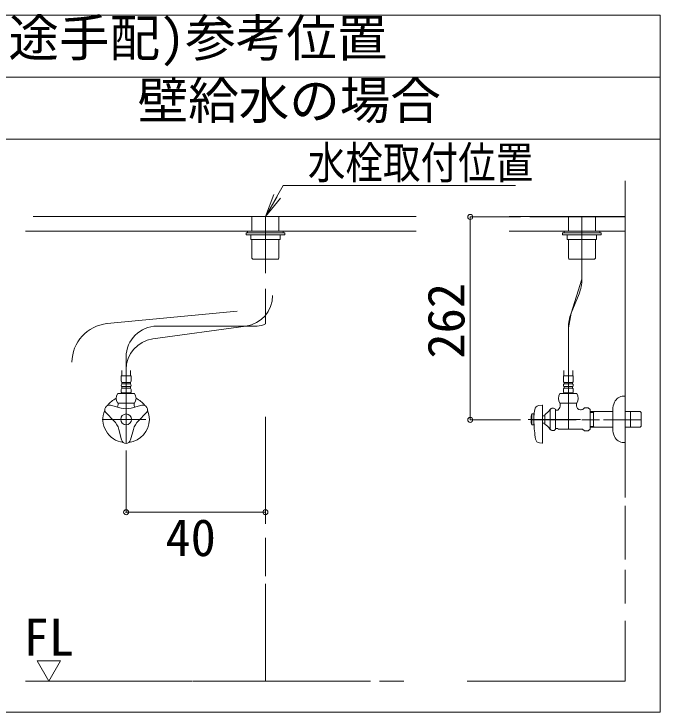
# Model space of a CAD drawing. Units: millimetres at full size, sheet at 1:10; details may follow other scales. Extents: x -2004 to 2004, y -1437 to 1347.
# Drawn here: x -1462 to -951, y -1407 to -854 of the extents above; entities that cross this region are included whole.
import ezdxf
from ezdxf.enums import TextEntityAlignment as Align

# ---------------------------------------------------------------- set-up
doc = ezdxf.new("R2010")
doc.units = ezdxf.units.MM
doc.header["$LTSCALE"] = 10
doc.header["$PDMODE"] = 32
doc.header["$PDSIZE"] = 4
doc.layers.add('2-1_什器図', color=7, linetype='Continuous', lineweight=15)
doc.styles.add('ＭＳ ゴシック', font='')
doc.styles.get('ＭＳ ゴシック').set_extended_font_data('MS Gothic')

msp = doc.modelspace()

# ---------------------------------------------------------------- linework, layer by layer
at = {"layer": '2-1_什器図', "lineweight": 18}
for p, q in [((-1991.76, -855.3), (-950.51, -855.3)), ((-1991.76, -904.3), (-950.51, -904.3))]:
    msp.add_line(p, q, dxfattribs=at)
at = {"layer": '2-1_什器図'}
for p, q in [((-1471.14, -953.3), (-950.51, -953.3)), ((-978.07, -986.38), (-978.07, -1014.94)), ((-978.07, -986.38), (-978.07, -1076.28)), ((-1262.89, -1014.55), (-1248.74, -990.05)), ((-1248.74, -990.05), (-1064.99, -990.05)), ((-1262.89, -1014.55), (-1256.35, -997.11)), ((-1262.89, -1014.55), (-1253.7, -998.64)), ((-1262.89, -1014.55), (-1251.05, -1000.17)), ((-1446.78, -1014.55), (-1143.45, -1014.55)), ((-1143.45, -1014.55), (-1445.82, -1014.55)), ((-1273.61, -1014.55), (-1273.61, -1026.19)), ((-1262.89, -1014.58), (-1262.89, -1059.4)), ((-1252.17, -1026.19), (-1252.17, -1014.55)), ((-1051.81, -1014.94), (-1053.46, -1014.94)), ((-978.07, -1014.94), (-1051.81, -1014.94)), ((-1023.09, -1026.19), (-1023.09, -1014.55)), ((-1012.37, -1064.15), (-1012.37, -1014.55)), ((-1001.66, -1014.55), (-1001.66, -1026.19)), ((-978.07, -1014.94), (-978.07, -1049.72)), ((-1452.76, -1026.19), (-1440.5, -1026.19)), ((-1143.45, -1026.19), (-1445.95, -1026.19)), ((-1276.97, -1026.19), (-1248.8, -1026.19)), ((-1276.97, -1027.41), (-1276.97, -1026.19)), ((-1248.8, -1026.19), (-1248.8, -1027.41)), ((-1069.95, -1026.19), (-1052.1, -1026.19)), ((-978.07, -1026.19), (-1053.47, -1026.19)), ((-1053.14, -1026.19), (-978.07, -1026.19)), ((-1026.46, -1026.19), (-1026.46, -1027.41)), ((-998.29, -1026.19), (-1026.46, -1026.19)), ((-998.29, -1027.41), (-998.29, -1026.19)), ((-1278.2, -1027.41), (-1278.2, -1028.94)), ((-1247.57, -1027.41), (-1278.2, -1027.41)), ((-1278.2, -1028.94), (-1247.57, -1028.94)), ((-1248.8, -1027.41), (-1276.97, -1027.41)), ((-1251.25, -1028.94), (-1274.52, -1028.94)), ((-1274.52, -1028.94), (-1274.52, -1032.62)), ((-1274.52, -1032.62), (-1251.25, -1032.62)), ((-1273.61, -1032.62), (-1273.61, -1047.56)), ((-1252.17, -1047.56), (-1252.17, -1032.62)), ((-1251.25, -1032.62), (-1251.25, -1028.94)), ((-1247.57, -1028.94), (-1247.57, -1027.41)), ((-1247.57, -1028.33), (-1247.57, -1028.94)), ((-1027.69, -1028.94), (-1027.69, -1027.41)), ((-1027.69, -1027.41), (-997.06, -1027.41)), ((-1027.69, -1028.33), (-1027.69, -1028.94)), ((-997.06, -1028.94), (-1027.69, -1028.94)), ((-1026.46, -1027.41), (-998.29, -1027.41)), ((-1024.01, -1028.94), (-1000.74, -1028.94)), ((-1024.01, -1032.62), (-1024.01, -1028.94)), ((-1000.74, -1032.62), (-1024.01, -1032.62)), ((-1023.09, -1047.56), (-1023.09, -1032.62)), ((-1001.66, -1032.62), (-1001.66, -1047.56)), ((-1000.74, -1028.94), (-1000.74, -1032.62)), ((-997.06, -1027.41), (-997.06, -1028.94)), ((-1273.15, -1048.02), (-1273.61, -1047.56)), ((-1272.99, -1048.18), (-1273.15, -1048.02)), ((-1272.99, -1048.18), (-1253.33, -1048.18)), ((-1253.33, -1048.18), (-1252.78, -1048.18)), ((-1252.63, -1048.02), (-1252.78, -1048.18)), ((-1252.17, -1047.56), (-1252.63, -1048.02)), ((-1023.09, -1047.56), (-1022.63, -1048.02)), ((-1022.63, -1048.02), (-1022.48, -1048.18)), ((-1021.93, -1048.18), (-1022.48, -1048.18)), ((-1002.27, -1048.18), (-1021.93, -1048.18)), ((-1002.27, -1048.18), (-1002.12, -1048.02)), ((-1002.12, -1048.02), (-1001.66, -1047.56)), ((-978.07, -1069.45), (-978.07, -1093.22)), ((-1262.89, -1071.8), (-1262.89, -1099.33)), ((-1014.6, -1075.61), (-1020.86, -1091.12)), ((-978.07, -1087.24), (-978.07, -1110.48)), ((-1388.29, -1099.32), (-1285.22, -1089.5)), ((-1351.98, -1111.39), (-1278.34, -1101.23)), ((-1348.64, -1101.23), (-1278.34, -1101.23)), ((-1269.44, -1101.23), (-1278.34, -1101.23)), ((-1023.08, -1102.58), (-1023.08, -1182.68)), ((-978.07, -1100.85), (-978.07, -1229.83)), ((-1373.14, -1125.73), (-1373.14, -1135.66)), ((-978.07, -1123.43), (-978.07, -1236.77)), ((-1376.65, -1136.31), (-1376.65, -1140.54)), ((-1373.14, -1135.66), (-1373.14, -1194.01)), ((-1373.14, -1135.66), (-1373.14, -1194.01)), ((-1369.61, -1140.54), (-1369.61, -1136.31)), ((-1026.61, -1140.54), (-1026.61, -1136.31)), ((-1019.57, -1136.31), (-1019.57, -1140.54)), ((-1369.22, -1140.54), (-1377.06, -1140.54)), ((-1377.06, -1140.54), (-1377.06, -1144.68)), ((-1369.22, -1144.68), (-1369.22, -1140.54)), ((-1027, -1140.54), (-1019.16, -1140.54)), ((-1027, -1144.68), (-1027, -1140.54)), ((-1019.16, -1140.54), (-1019.16, -1144.68)), ((-1376.51, -1145.75), (-1369.77, -1145.75)), ((-1376.51, -1146.97), (-1376.51, -1145.75)), ((-1369.77, -1146.97), (-1376.51, -1146.97)), ((-1369.77, -1145.75), (-1369.77, -1146.97)), ((-1019.71, -1145.75), (-1026.45, -1145.75)), ((-1026.45, -1145.75), (-1026.45, -1146.97)), ((-1026.45, -1146.97), (-1019.71, -1146.97)), ((-1019.71, -1146.97), (-1019.71, -1145.75)), ((-1377.06, -1151.41), (-1377.06, -1153.4)), ((-1376.51, -1149.12), (-1369.77, -1149.12)), ((-1376.51, -1150.34), (-1376.51, -1149.12)), ((-1369.77, -1150.34), (-1376.51, -1150.34)), ((-1376.44, -1154.02), (-1369.83, -1154.02)), ((-1369.77, -1149.12), (-1369.77, -1150.34)), ((-1369.22, -1153.4), (-1369.22, -1151.41)), ((-1027, -1153.4), (-1027, -1151.41)), ((-1019.71, -1149.12), (-1026.45, -1149.12)), ((-1026.45, -1149.12), (-1026.45, -1150.34)), ((-1026.45, -1150.34), (-1019.71, -1150.34)), ((-1019.78, -1154.02), (-1026.39, -1154.02)), ((-1019.71, -1150.34), (-1019.71, -1149.12)), ((-1019.16, -1151.41), (-1019.16, -1153.4)), ((-1379.8, -1154.63), (-1366.48, -1154.63)), ((-1016.42, -1154.63), (-1029.74, -1154.63)), ((-978.07, -1156.65), (-979.3, -1156.65)), ((-978.07, -1156.65), (-978.07, -1193.22)), ((-1385.45, -1163.82), (-1377.1, -1166.06)), ((-1366.48, -1162.16), (-1379.8, -1162.16)), ((-1379.57, -1162.16), (-1379.57, -1163.4)), ((-1379.57, -1162.16), (-1378.86, -1162.16)), ((-1378.86, -1162.16), (-1367.42, -1162.16)), ((-1360.83, -1163.82), (-1369.17, -1166.06)), ((-1367.42, -1162.16), (-1366.71, -1162.16)), ((-1366.71, -1162.16), (-1366.71, -1163.4)), ((-1366.71, -1163.4), (-1366.71, -1164.31)), ((-1046.64, -1164.12), (-1043.95, -1163.74)), ((-1043.6, -1164.05), (-1043.6, -1193.66)), ((-1029.74, -1162.16), (-1016.42, -1162.16)), ((-1029.51, -1162.16), (-1028.8, -1162.16)), ((-1029.51, -1162.16), (-1029.51, -1163.4)), ((-1028.8, -1162.16), (-1017.36, -1162.16)), ((-1017.36, -1162.16), (-1016.65, -1162.16)), ((-1389, -1169.97), (-1382.89, -1176.08)), ((-1357.28, -1169.97), (-1363.39, -1176.08)), ((-1037.52, -1169.71), (-1037.52, -1167.01)), ((-1037.52, -1169.71), (-1037.52, -1180.34)), ((-1033.19, -1183.03), (-1033.19, -1167.02)), ((-1031.41, -1167.68), (-1031.1, -1167.37)), ((-1013.59, -1167.37), (-1013.03, -1167.37)), ((-1010.22, -1165.83), (-1010.86, -1166.47)), ((-1007.32, -1165.83), (-1010.22, -1165.83)), ((-1007.32, -1165.83), (-1005.93, -1167.22)), ((-1005.93, -1182.83), (-1005.93, -1167.22)), ((-1005.93, -1168.82), (-1002.87, -1168.75)), ((-1005.93, -1169.54), (-1003.18, -1169.47)), ((-1001.88, -1168.72), (-1003.18, -1169.46)), ((-1003.18, -1168.75), (-1003.18, -1181.3)), ((-1002.87, -1168.75), (-1001.58, -1168.72)), ((-987.87, -1167.55), (-987.87, -1182.5)), ((-978.07, -1168.72), (-975.37, -1168.72)), ((-975.37, -1168.72), (-974.08, -1168.75)), ((-974.08, -1168.75), (-966.22, -1168.92)), ((-973.78, -1169.46), (-973.78, -1168.75)), ((-973.78, -1181.3), (-973.78, -1169.46)), ((-966.22, -1168.92), (-965.51, -1169.67)), ((-965.51, -1169.67), (-965.51, -1169.67)), ((-965.51, -1169.97), (-965.51, -1169.67)), ((-965.51, -1180.08), (-965.51, -1169.97)), ((-1392.13, -1175.03), (-1387.66, -1175.03)), ((-1391.51, -1175.03), (-1357.63, -1175.03)), ((-1262.89, -1173.02), (-1262.89, -1257.71)), ((-1013.44, -1175.03), (-1054.88, -1175.03)), ((-1052.05, -1170.74), (-1052.26, -1171.5)), ((-1052.05, -1170.74), (-1050.34, -1170.74)), ((-1052.05, -1170.74), (-1052.05, -1179.31)), ((-1017.01, -1175.38), (-1052.05, -1175.38)), ((-1050.34, -1179.31), (-1050.34, -1170.74)), ((-1043.6, -1172.12), (-1041.76, -1172.12)), ((-1041.76, -1171.35), (-1041.76, -1178.7)), ((-998.5, -1175.38), (-1012.45, -1175.38)), ((-965.51, -1175.38), (-995.18, -1175.38)), ((-1041.76, -1177.93), (-1043.6, -1177.93)), ((-1003.18, -1180.58), (-1005.93, -1180.51)), ((-1002.87, -1181.3), (-1005.93, -1181.23)), ((-1003.18, -1180.59), (-1001.88, -1181.33)), ((-1001.58, -1181.33), (-1002.87, -1181.3)), ((-988.48, -1181.33), (-1001.58, -1181.33)), ((-987.87, -1181.33), (-988.48, -1181.33)), ((-975.37, -1181.33), (-978.07, -1181.33)), ((-974.08, -1181.3), (-975.37, -1181.33)), ((-966.22, -1181.13), (-974.08, -1181.3)), ((-965.51, -1180.38), (-966.22, -1181.13)), ((-965.51, -1180.38), (-965.51, -1180.08)), ((-965.51, -1180.38), (-965.51, -1180.38)), ((-1376.69, -1191.29), (-1378.92, -1182.94)), ((-1369.59, -1191.29), (-1367.35, -1182.94)), ((-1033.19, -1182.38), (-1032.27, -1182.38)), ((-1032.27, -1182.38), (-1031.41, -1182.38)), ((-1031.41, -1182.38), (-1031.1, -1182.68)), ((-1031.1, -1182.68), (-1013.03, -1182.68)), ((-1010.22, -1184.22), (-1010.86, -1183.58)), ((-1045.92, -1193.69), (-1043.95, -1193.96)), ((-1262.89, -1215.71), (-1262.89, -1254.27)), ((-978.07, -1243.44), (-978.07, -1285.87)), ((-1262.89, -1268.73), (-1262.89, -1299.06)), ((-978.07, -1294.15), (-978.07, -1320.68)), ((-1262.89, -1305.04), (-1262.89, -1382.05)), ((-978.07, -1334.45), (-978.07, -1382.05)), ((-1443.57, -1366.14), (-1425.2, -1366.14)), ((-1434.39, -1382.05), (-1443.57, -1366.14)), ((-1425.2, -1366.14), (-1434.39, -1382.05)), ((-1452.76, -1382.05), (-1350.78, -1382.05)), ((-1434.39, -1382.05), (-1362.25, -1382.05)), ((-1350.78, -1382.05), (-1320.65, -1382.05)), ((-1347.91, -1382.05), (-1334.52, -1382.05)), ((-1320.17, -1382.05), (-1182.61, -1382.05)), ((-1307.26, -1382.05), (-1179.66, -1382.05)), ((-1172.71, -1382.05), (-1153.44, -1382.05)), ((-1103.24, -1382.05), (-978.07, -1382.05)), ((-1069.95, -1382.05), (-978.07, -1382.05))]:
    msp.add_line(p, q, dxfattribs=at)
at = {"layer": '2-1_什器図', "color": 4, "lineweight": 9}
for p, q in [((-1100.7, -1014.94), (-1100.7, -1175.38)), ((-1100.7, -1014.94), (-1061.03, -1014.94)), ((-1100.7, -1175.38), (-1061.03, -1175.38)), ((-1373.14, -1248.47), (-1373.14, -1199.72)), ((-1262.89, -1248.47), (-1262.89, -1199.72)), ((-1373.14, -1248.47), (-1262.89, -1248.47))]:
    msp.add_line(p, q, dxfattribs=at)
at = {"layer": '2-1_什器図', "lineweight": 18}
msp.add_lwpolyline([(-950.51, -855.3), (-950.51, -1406.55), (-1471.14, -1406.55)], dxfattribs=at)
at = {"layer": '2-1_什器図'}
for points in [[(-1069.95, -1014.55), (-1052.14, -1014.55), (-978.07, -1014.55)], [(-1023.08, -1182.68), (-1023.08, -1102.58), (-1020.86, -1091.12), (-1012.37, -1064.15), (-1012.37, -1014.55)], [(-1252.78, -1048.18), (-1252.84, -1048.18), (-1264.11, -1048.18)], [(-1022.48, -1048.18), (-1022.42, -1048.18), (-1011.15, -1048.18)], [(-1376.51, -1154.02), (-1376.81, -1154.32), (-1376.81, -1154.63)], [(-1369.46, -1154.63), (-1369.46, -1154.32), (-1369.77, -1154.02)], [(-1026.76, -1154.63), (-1026.76, -1154.32), (-1026.45, -1154.02)], [(-1019.71, -1154.02), (-1019.41, -1154.32), (-1019.41, -1154.63)], [(-1016.65, -1162.16), (-1016.65, -1163.4), (-1016.65, -1164.31)], [(-1031.41, -1167.68), (-1032.27, -1167.68), (-1033.19, -1167.68)], [(-1001.58, -1168.72), (-988.48, -1168.72), (-987.87, -1168.72)], [(-1050.34, -1179.31), (-1052.05, -1179.31), (-1052.22, -1178.7)], [(-1037.52, -1180.34), (-1037.52, -1182.68), (-1037.52, -1182.89)], [(-1005.93, -1182.83), (-1007.32, -1184.22), (-1010.22, -1184.22)], [(-979.3, -1193.4), (-978.07, -1193.4), (-978.07, -1193.22)]]:
    msp.add_lwpolyline(points, dxfattribs=at)
msp.add_circle((-1373.14, -1175.03), 4.29, dxfattribs=at)
for centre, radius, start, end in [((-1043, -1064.15), 30.62, 338.0274, 0), ((-1281.69, -1076.96), 24.5, 277.85, 0), ((-992.46, -1102.58), 30.62, 158.0274, 180), ((-1385.39, -1129.81), 30.62, 95.4458, 180), ((-1348.64, -1125.73), 24.5, 90, 180), ((-1269.44, -1088.98), 12.25, 270, 302.324), ((-1348.64, -1135.66), 24.5, 97.85, 180), ((-1375.74, -1144.68), 1.32, 180, 234.4322), ((-1375.74, -1148.04), 1.32, 125.5678, 234.4322), ((-1370.54, -1144.68), 1.32, 305.5678, 0), ((-1370.54, -1148.04), 1.32, 305.5678, 54.4322), ((-1025.69, -1144.68), 1.32, 180, 234.4322), ((-1025.69, -1148.04), 1.32, 125.5678, 234.4322), ((-1020.48, -1144.68), 1.32, 305.5678, 0), ((-1020.48, -1148.04), 1.32, 305.5678, 54.4322), ((-1375.74, -1151.41), 1.32, 125.5678, 180), ((-1376.44, -1153.4), 0.613, 180, 270), ((-1369.83, -1153.4), 0.613, 270, 0), ((-1370.54, -1151.41), 1.32, 0, 54.4322), ((-1025.69, -1151.41), 1.32, 125.5678, 180), ((-1026.39, -1153.4), 0.613, 180, 270), ((-1019.78, -1153.4), 0.613, 270, 0), ((-1020.48, -1151.41), 1.32, 0, 54.4322), ((-1373.14, -1175.03), 18.38, 115.1507, 143.0569), ((-1374.21, -1158.4), 6.74, 146.007, 213.993), ((-1372.07, -1158.4), 6.74, 326.007, 33.993), ((-1373.14, -1175.03), 18.38, 36.9431, 64.8493), ((-1024.15, -1158.4), 6.74, 146.007, 213.993), ((-1022.01, -1158.4), 6.74, 326.007, 33.993), ((-979.3, -1164.61), 7.96, 90, 156.4435), ((-1386.4, -1167.37), 3.67, 75, 225), ((-1385.34, -1163.4), 5.77, 340.6411, 0), ((-1363.64, -1164.31), 3.06, 180, 199.8361), ((-1359.88, -1167.37), 3.67, 315, 105), ((-1046.13, -1167.76), 3.67, 98.0041, 170.4085), ((-1043.91, -1164.05), 0.306, 0, 98.0041), ((-1035.28, -1163.4), 5.77, 316.4444, 0), ((-1013.59, -1164.31), 3.06, 180, 270), ((-972.56, -1167.55), 15.31, 156.4435, 180), ((-1373.14, -1175.03), 18.38, 156.9431, 263.0569), ((-1373.14, -1151.27), 15.31, 255, 285), ((-1373.14, -1175.03), 18.38, 0, 23.0569), ((-1004.46, -1174.8), 45.94, 170.4085, 177.2214), ((-1049.98, -1159.16), 14.7, 303.9592, 326.0408), ((-1035.33, -1169.21), 3.06, 45.573, 143.1301), ((-1013.03, -1164.31), 3.06, 270, 315), ((-1393.71, -1186.91), 15.31, 15, 45), ((-1373.14, -1175.03), 18.38, 276.9431, 0), ((-1352.56, -1186.91), 15.31, 135, 165), ((-1037.35, -1175.03), 15.31, 166.7029, 180), ((-1037.35, -1175.03), 15.31, 180, 193.2971), ((-1037.35, -1175.03), 15.31, 193.2971, 193.8865), ((-958.46, -1175.03), 91.91, 181.5275, 189.8029), ((-1049.98, -1190.89), 14.7, 33.9592, 56.0408), ((-1035.33, -1180.84), 3.06, 216.8699, 314.427), ((-1013.03, -1185.74), 3.06, 45, 90), ((-972.56, -1182.5), 15.31, 180, 203.5565), ((-1373.14, -1190.34), 3.67, 195, 345), ((-1045.41, -1190.05), 3.67, 189.8029, 262), ((-979.3, -1185.44), 7.96, 203.5565, 270), ((-1043.91, -1193.66), 0.306, 262, 0)]:
    msp.add_arc(centre, radius, start, end, dxfattribs=at)
at = {"layer": '2-1_什器図', "color": 6}
for p in [(-1100.7, -1014.94), (-1100.7, -1175.38), (-1373.14, -1248.47), (-1262.89, -1248.47)]:
    msp.add_point(p, dxfattribs=at)

# ---------------------------------------------------------------- texts
at = {"layer": '2-1_什器図', "style": 'ＭＳ ゴシック'}
for s, p in [('止水栓(別途手配)参考位置', (-1646.29, -896.74)), ('壁給水の場合', (-1364.05, -946.2)), ('40', (-1342.01, -1291.99)), ('FL', (-1454.29, -1370.71))]:
    msp.add_text(s, height=29.33, dxfattribs=at).set_placement(p, align=Align.BOTTOM_LEFT)
at = {"layer": '2-1_什器図', "style": 'ＭＳ ゴシック', "width": 0.85}
msp.add_text('水栓取付位置', height=25.66, dxfattribs=at).set_placement((-1229.33, -992.45), align=Align.BOTTOM_LEFT)
at = {"layer": '2-1_什器図', "style": 'ＭＳ ゴシック'}
msp.add_text('262', height=29.33, rotation=90, dxfattribs=at).set_placement((-1096.51, -1126.98), align=Align.BOTTOM_LEFT)

doc.saveas('drawing.dxf')
